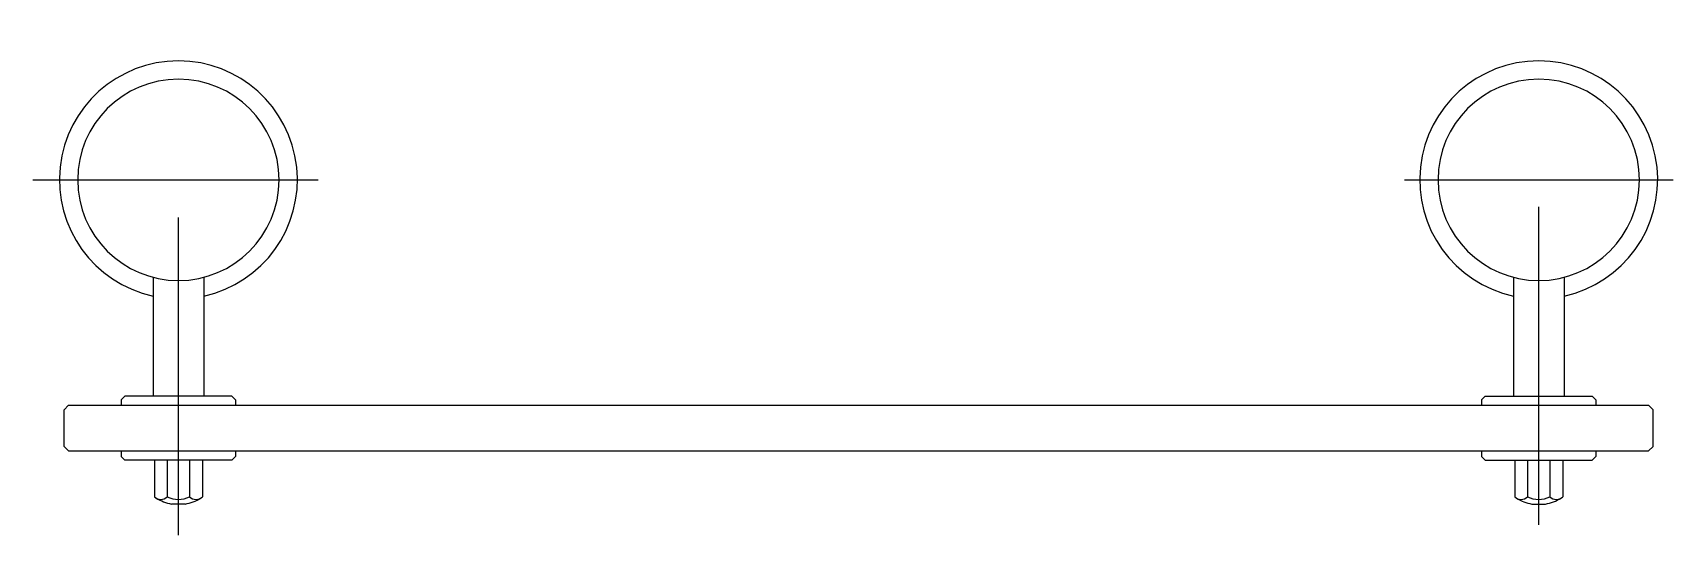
# Model space of a CAD drawing. Extents: x 154.509 to 155.026, y 0.12 to 0.278.
import ezdxf

# ---------------------------------------------------------------- set-up
doc = ezdxf.new("R2010")
doc.units = 0
doc.header["$LTSCALE"] = 0.2
doc.header["$MEASUREMENT"] = 0
doc.linetypes.add('AXES', pattern=[0.54, 0.3, -0.08, 0.08, -0.08])
doc.linetypes.add('CONTINU', pattern=[0])
doc.layers.get('0').update_dxf_attribs({"linetype": 'CONTINUOUS'})
doc.layers.add('DECA_EIXOS', color=5, linetype='AXES')

msp = doc.modelspace()

# ---------------------------------------------------------------- linework, layer by layer
at = {"linetype": 'CONTINU'}
for points in [[(154.56317, 0.1953, 9.261389), (154.54719, 0.1953)], [(154.99119, 0.1953, 9.261391), (154.97521, 0.1953)], [(154.55518, 0.26354, 1), (154.55518, 0.20019)], [(154.55518, 0.20019, 1), (154.55518, 0.26354)], [(154.9832, 0.26354, 1), (154.9832, 0.20019)], [(154.9832, 0.20019, 1), (154.9832, 0.26354)], [(154.54763, 0.13217, 0.428572), (154.55166, 0.13217)], [(154.54819, 0.13172, 0.090612), (154.55302, 0.12987)], [(154.55166, 0.13217, 0.244902), (154.55871, 0.13217)], [(154.55734, 0.12987, 0.090449), (154.56217, 0.13171)], [(154.55871, 0.13217, 0.42858), (154.56274, 0.13217)], [(154.97564, 0.13217, 0.428578), (154.97967, 0.13217)], [(154.97621, 0.13171, 0.090543), (154.98104, 0.12987)], [(154.97967, 0.13217, 0.244902), (154.98673, 0.13217)], [(154.98536, 0.12987, 0.090488), (154.99019, 0.13171)], [(154.98673, 0.13217, 0.428577), (154.99076, 0.13217)]]:
    msp.add_lwpolyline(points, format="xyb", dxfattribs=at)
for points in [[(154.54719, 0.20122), (154.54719, 0.16384)], [(154.56317, 0.20122), (154.56317, 0.16384)], [(154.97521, 0.20122), (154.97521, 0.16384)], [(154.99119, 0.20122), (154.99119, 0.16384)], [(154.52063, 0.16096), (154.51919, 0.15952)], [(154.52063, 0.16096), (155.01775, 0.16096)], [(154.53834, 0.16384), (154.53719, 0.16269)], [(154.53719, 0.16269), (154.53719, 0.16096)], [(154.57203, 0.16384), (154.53834, 0.16384)], [(154.57203, 0.16384), (154.57318, 0.16269)], [(154.57318, 0.16269), (154.57318, 0.16096)], [(154.96636, 0.16384), (154.96521, 0.16269)], [(154.96521, 0.16269), (154.96521, 0.16096)], [(154.96636, 0.16384), (155.00004, 0.16384)], [(155.00004, 0.16384), (155.0012, 0.16269)], [(155.0012, 0.16269), (155.0012, 0.16096)], [(155.01775, 0.16096), (155.01919, 0.15952)], [(154.51919, 0.14801), (154.51919, 0.15952)], [(155.01919, 0.14801), (155.01919, 0.15952)], [(154.51919, 0.14801), (154.52063, 0.14657)], [(154.52063, 0.14657), (155.01775, 0.14657)], [(154.53719, 0.14657), (154.53719, 0.14484)], [(154.53719, 0.14484), (154.53834, 0.14369)], [(154.57318, 0.14484), (154.57203, 0.14369)], [(154.57318, 0.14657), (154.57318, 0.14484)], [(154.96521, 0.14657), (154.96521, 0.14484)], [(154.96521, 0.14484), (154.96636, 0.14369)], [(155.0012, 0.14484), (155.00004, 0.14369)], [(155.0012, 0.14657), (155.0012, 0.14484)], [(155.01919, 0.14801), (155.01775, 0.14657)], [(154.57203, 0.14369), (154.53834, 0.14369)], [(154.54763, 0.14369), (154.54763, 0.13217)], [(154.55166, 0.14369), (154.55166, 0.13217)], [(154.55871, 0.14369), (154.55871, 0.13217)], [(154.56274, 0.14369), (154.56274, 0.13217)], [(154.96636, 0.14369), (155.00004, 0.14369)], [(154.97564, 0.14369), (154.97564, 0.13217)], [(154.97967, 0.14369), (154.97967, 0.13217)], [(154.98673, 0.14369), (154.98673, 0.13217)], [(154.99076, 0.14369), (154.99076, 0.13217)], [(154.55734, 0.12987), (154.55302, 0.12987)], [(154.98104, 0.12987), (154.98536, 0.12987)]]:
    msp.add_lwpolyline(points, dxfattribs=at)
at = {"layer": 'DECA_EIXOS'}
for points in [[(154.55518, 0.12006), (154.55518, 0.27786)], [(154.9832, 0.12336), (154.9832, 0.27813)], [(154.50937, 0.23187), (154.59911, 0.23187)], [(154.94098, 0.23187), (155.02551, 0.23187)]]:
    msp.add_lwpolyline(points, dxfattribs=at)

doc.saveas('drawing.dxf')
